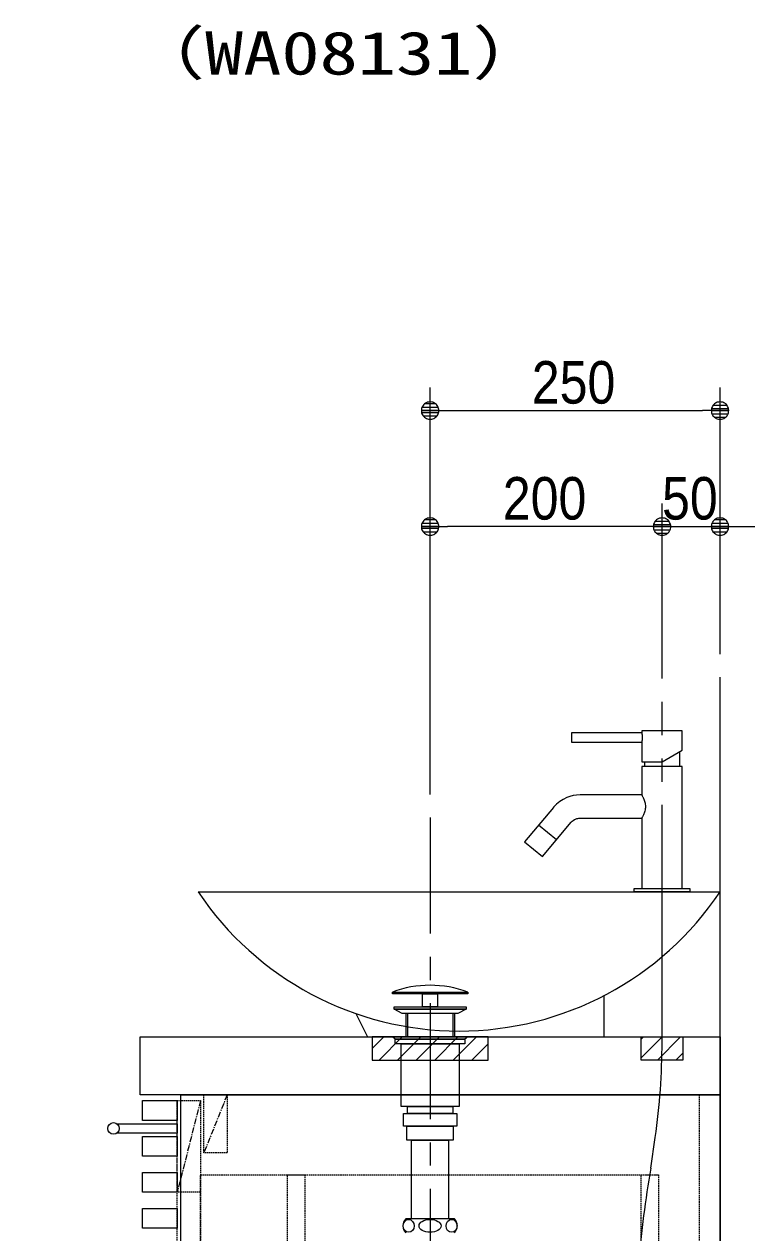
# Model space of a CAD drawing. Units: millimetres, scale not verified. Extents: x -6062 to 6062, y -3045 to 3045.
# Drawn here: x -4588 to -3957, y -1619 to -577 of the extents above; entities that cross this region are included whole.
import ezdxf
from ezdxf.enums import TextEntityAlignment as Align

# ---------------------------------------------------------------- set-up
doc = ezdxf.new("R2010")
doc.units = ezdxf.units.MM
doc.header["$LTSCALE"] = 20
doc.linetypes.add('CHAIN1', pattern=[8, 5, -1, 1, -1])
doc.linetypes.add('DASHED1', pattern=[1.8, 1.2, -0.6])
for name, color, linetype, lineweight in [('0-0_1図面枠', 7, 'Continuous', 9), ('0-1_2寸法-1', 7, 'Continuous', 9), ('0-2_0', 7, 'Continuous', 9), ('0-3_5ボウル・キャビネット', 7, 'Continuous', 9), ('0-4_4給排水', 7, 'Continuous', 9)]:
    doc.layers.add(name, color=color, linetype=linetype, lineweight=lineweight)
doc.styles.add('ＭＳ ゴシック', font='')
doc.styles.add('ＭＳ Ｐゴシック', font='')
doc.styles.get('ＭＳ ゴシック').set_extended_font_data('MS Gothic')
doc.styles.get('ＭＳ Ｐゴシック').set_extended_font_data('MS PGothic')

# ---------------------------------------------------------------- blocks, each defined once
blk = doc.blocks.new('_Dot')
at = {"layer": '0-2_0'}
for p, q in [((-10, 0), (-20, 0)), ((9.78, 2), (-9.78, 2)), ((7.99, 6), (-7.99, 6)), ((9.16, -3.98), (-9.16, -3.98)), ((6, -7.98), (-6, -7.98))]:
    blk.add_line(p, q, dxfattribs=at)
for points in [[(10, 0), (9.92, 1.25), (9.69, 2.49), (9.3, 3.68), (8.76, 4.82), (8.09, 5.88), (7.29, 6.85), (6.37, 7.71), (5.36, 8.44), (4.26, 9.05), (3.09, 9.51), (1.87, 9.82), (0.63, 9.98), (-0.63, 9.98), (-1.87, 9.82), (-3.09, 9.51), (-4.26, 9.05), (-5.36, 8.44), (-6.37, 7.71), (-7.29, 6.85), (-8.09, 5.88), (-8.76, 4.82), (-9.3, 3.68), (-9.69, 2.49), (-9.92, 1.25), (-10, 0), (0, 0)], [(-10, 0), (-9.92, -1.25), (-9.69, -2.49), (-9.3, -3.68), (-8.76, -4.82), (-8.09, -5.88), (-7.29, -6.85), (-6.37, -7.71), (-5.36, -8.44), (-4.26, -9.05), (-3.09, -9.51), (-1.87, -9.82), (-0.63, -9.98), (0.63, -9.98), (1.87, -9.82), (3.09, -9.51), (4.26, -9.05), (5.36, -8.44), (6.37, -7.71), (7.29, -6.85), (8.09, -5.88), (8.76, -4.82), (9.3, -3.68), (9.69, -2.49), (9.92, -1.25), (10, 0), (0, 0)]]:
    blk.add_lwpolyline(points, close=True, dxfattribs=at)
blk = doc.blocks.new('グループ-32')
at = {"layer": '0-3_5ボウル・キャビネット', "linetype": 'CHAIN1'}
for p, q in [((-52500, -30000), (-52900, -31000)), ((-52960, -30100), (-53360, -31680)), ((-52960, -33200), (-53360, -34780)), ((-52900, -35480), (-52580, -34280)), ((-52960, -35060), (-53360, -36640)), ((-52960, -38160), (-53360, -39740))]:
    blk.add_line(p, q, dxfattribs=at)
at = {"layer": '0-3_5ボウル・キャビネット', "linetype": 'DASHED1'}
blk.add_line((-44360, -30000), (-44360, -39500), dxfattribs=at)
at = {"layer": '0-3_5ボウル・キャビネット'}
for points in [[(-54000, -29000), (-44000, -29000), (-44000, -30000), (-54000, -30000)], [(-53300, -30000), (-44000, -30000), (-44000, -39800), (-53300, -39800)], [(-53960, -30100), (-53360, -30100), (-53360, -30440), (-53960, -30440)], [(-53960, -30720), (-53360, -30720), (-53360, -31060), (-53960, -31060)], [(-53960, -31340), (-53360, -31340), (-53360, -31680), (-53960, -31680)], [(-53960, -31960), (-53360, -31960), (-53360, -32300), (-53960, -32300)], [(-53960, -32580), (-53360, -32580), (-53360, -32920), (-53960, -32920)], [(-53960, -33200), (-53360, -33200), (-53360, -33540), (-53960, -33540)], [(-53960, -33820), (-53360, -33820), (-53360, -34160), (-53960, -34160)], [(-53960, -34440), (-53360, -34440), (-53360, -34780), (-53960, -34780)], [(-53960, -35060), (-53360, -35060), (-53360, -35400), (-53960, -35400)], [(-53960, -35680), (-53360, -35680), (-53360, -36020), (-53960, -36020)], [(-53960, -36300), (-53360, -36300), (-53360, -36640), (-53960, -36640)], [(-53960, -36920), (-53360, -36920), (-53360, -37260), (-53960, -37260)], [(-53960, -37540), (-53360, -37540), (-53360, -37880), (-53960, -37880)], [(-53960, -38160), (-53360, -38160), (-53360, -38500), (-53960, -38500)], [(-53960, -38780), (-53360, -38780), (-53360, -39120), (-53960, -39120)], [(-53960, -39400), (-53360, -39400), (-53360, -39740), (-53960, -39740)], [(-52650, -39800), (-51950, -39800), (-51950, -42800), (-52650, -42800)], [(-44950, -39800), (-44250, -39800), (-44250, -42800), (-44950, -42800)]]:
    blk.add_lwpolyline(points, close=True, dxfattribs=at)
at = {"layer": '0-3_5ボウル・キャビネット', "linetype": 'DASHED1'}
for points in [[(-52900, -30000), (-52500, -30000), (-52500, -31000), (-52900, -31000)], [(-53360, -30100), (-52960, -30100), (-52960, -34780), (-53360, -34780)], [(-53360, -30100), (-52960, -30100), (-52960, -31680), (-53360, -31680)], [(-52960, -31380), (-45060, -31380), (-45060, -34080), (-52960, -34080)], [(-51460, -31380), (-51160, -31380), (-51160, -34080), (-51460, -34080)], [(-45360, -31380), (-45060, -31380), (-45060, -34080), (-45360, -34080)], [(-53360, -33200), (-52960, -33200), (-52960, -34780), (-53360, -34780)], [(-52900, -34280), (-52580, -34280), (-52580, -35480), (-52900, -35480)], [(-53360, -35060), (-52960, -35060), (-52960, -39740), (-53360, -39740)], [(-53360, -35060), (-52960, -35060), (-52960, -36640), (-53360, -36640)], [(-52960, -36340), (-45060, -36340), (-45060, -39040), (-52960, -39040)], [(-48460, -36340), (-48160, -36340), (-48160, -39040), (-48460, -39040)], [(-45360, -36340), (-45060, -36340), (-45060, -39040), (-45360, -39040)], [(-53360, -38160), (-52960, -38160), (-52960, -39740), (-53360, -39740)]]:
    blk.add_lwpolyline(points, close=True, dxfattribs=at)
at = {"layer": '0-3_5ボウル・キャビネット'}
for points in [[(-54400, -30500), (-53360, -30500), (-53360, -30660), (-54400, -30660)], [(-54400, -35460), (-53360, -35460), (-53360, -35620), (-54400, -35620)]]:
    blk.add_lwpolyline(points, dxfattribs=at)
at = {"layer": '0-3_5ボウル・キャビネット', "linetype": 'DASHED1'}
blk.add_lwpolyline([(-44000, -39500), (-52900, -39500), (-52900, -39800)], dxfattribs=at)
at = {"layer": '0-3_5ボウル・キャビネット'}
for centre in [(-54460, -30580), (-54460, -35540)]:
    blk.add_circle(centre, 100, dxfattribs=at)
blk = doc.blocks.new('グループ-33')
at = {"layer": '0-3_5ボウル・キャビネット'}
blk.add_lwpolyline([(-56000, -42800), (-44000, -42800), (-44000, -22800)], dxfattribs=at)
blk.add_blockref('グループ-32', (0, 0), dxfattribs=at)

msp = doc.modelspace()

# ---------------------------------------------------------------- linework, layer by layer
at = {"layer": '0-1_2寸法-1'}
for p, q in [((-4237.5, -990), (-4237.5, -890)), ((-3987.5, -990), (-3987.5, -890)), ((-4222.49, -910), (-4002.51, -910)), ((-4237.5, -1241), (-4237.5, -990)), ((-4037.5, -1141), (-4037.5, -990)), ((-4037.5, -1141), (-4037.5, -990)), ((-3987.5, -1120), (-3987.5, -990)), ((-4052.51, -1010), (-4222.49, -1010)), ((-4052.51, -1010), (-4067.51, -1010)), ((-4037.5, -1010), (-3987.5, -1010)), ((-3972.49, -1010), (-3957.49, -1010))]:
    msp.add_line(p, q, dxfattribs=at)
at = {"layer": '0-3_5ボウル・キャビネット'}
for p, q in [((-4437.5, -1325), (-3987.5, -1325)), ((-4087.5, -1450), (-4087.5, -1414.44)), ((-4287.5, -1460), (-4277.5, -1450)), ((-4281.5, -1470), (-4261.5, -1450)), ((-4265.5, -1470), (-4245.5, -1450)), ((-4249.5, -1470), (-4229.5, -1450)), ((-4233.5, -1470), (-4213.5, -1450)), ((-4217.5, -1470), (-4197.5, -1450)), ((-4201.5, -1470), (-4187.5, -1456)), ((-4055.5, -1452), (-4053.5, -1450)), ((-4055.5, -1468), (-4037.5, -1450)), ((-4041.5, -1470), (-4021.5, -1450)), ((-4025.5, -1470), (-4019.5, -1464))]:
    msp.add_line(p, q, dxfattribs=at)
msp.add_lwpolyline([(-4301.5, -1429.97), (-4291.5, -1450), (-3987.5, -1450), (-3987.5, -1325)], dxfattribs=at)
for points in [[(-4187.5, -1470), (-4187.5, -1450), (-4287.5, -1450), (-4287.5, -1470)], [(-4055.5, -1470), (-4055.5, -1450), (-4019.5, -1450), (-4019.5, -1470)]]:
    msp.add_lwpolyline(points, close=True, dxfattribs=at)
at = {"layer": '0-3_5ボウル・キャビネット', "linetype": 'DASHED1'}
for points in [[(-4187.5, -1470), (-4187.5, -1450), (-4287.5, -1450), (-4287.5, -1470)], [(-4055.5, -1470), (-4055.5, -1450), (-4019.5, -1450), (-4019.5, -1470)]]:
    msp.add_lwpolyline(points, close=True, dxfattribs=at)
at = {"layer": '0-3_5ボウル・キャビネット'}
for start, end in [(213.85503, 270), (270, 326.14497)]:
    msp.add_arc((-4212.5, -1174.06), 270.94, start, end, dxfattribs=at)
at = {"layer": '0-4_4給排水', "linetype": 'CHAIN1'}
for p, q in [((-4037.5, -1350), (-4037.5, -1161)), ((-4237.5, -1261), (-4237.5, -1761)), ((-4047.15, -1563.29), (-4043.35, -1536.71))]:
    msp.add_line(p, q, dxfattribs=at)
at = {"layer": '0-4_4給排水'}
for p, q in [((-4022.5, -1204.34), (-4022.5, -1217)), ((-4052.5, -1213), (-4052.5, -1217)), ((-4128.61, -1280.2), (-4143.93, -1267.34)), ((-4258.5, -1430), (-4258.5, -1450)), ((-4257, -1430), (-4257, -1450)), ((-4218, -1430), (-4218, -1450)), ((-4216.5, -1430), (-4216.5, -1450)), ((-4216.51, -1607), (-4258.49, -1607))]:
    msp.add_line(p, q, dxfattribs=at)
for points in [[(-4115.5, -1196), (-4055, -1196), (-4055, -1213), (-4037.5, -1213), (-4020, -1202.9), (-4020, -1186), (-4055, -1186), (-4055, -1188), (-4115.5, -1188)], [(-4013.5, -1325), (-4061.5, -1325), (-4061.5, -1322), (-4013.5, -1322)], [(-4270, -1411.5), (-4205, -1411.5), (-4205, -1413), (-4270, -1413)], [(-4244, -1413), (-4231, -1413), (-4231, -1424), (-4244, -1424)], [(-4268.5, -1424), (-4206.5, -1424), (-4206.5, -1426), (-4268.5, -1426)], [(-4261.5, -1430), (-4268.5, -1426), (-4206.5, -1426), (-4213.5, -1430)], [(-4267.5, -1452), (-4270, -1450), (-4205, -1450), (-4207.5, -1452)], [(-4267.5, -1452), (-4207.5, -1452), (-4207.5, -1456), (-4267.5, -1456)], [(-4262.5, -1456), (-4212.5, -1456), (-4212.5, -1510), (-4262.5, -1510)], [(-4257, -1510), (-4218, -1510), (-4218, -1516), (-4257, -1516)], [(-4260.5, -1516), (-4214.5, -1516), (-4214.5, -1527), (-4260.5, -1527)], [(-4257.5, -1527), (-4217.5, -1527), (-4217.5, -1539), (-4257.5, -1539)], [(-4253.5, -1539), (-4221.5, -1539), (-4221.5, -1607), (-4253.5, -1607)]]:
    msp.add_lwpolyline(points, close=True, dxfattribs=at)
for points in [[(-4055, -1188), (-4055, -1188.02), (-4054.98, -1188.08), (-4054.96, -1188.18), (-4054.93, -1188.32), (-4054.89, -1188.49), (-4054.85, -1188.7), (-4054.81, -1188.94), (-4054.76, -1189.2), (-4054.72, -1189.5), (-4054.68, -1189.81), (-4054.64, -1190.15), (-4054.6, -1190.5), (-4054.57, -1190.86), (-4054.55, -1191.23), (-4054.54, -1191.61), (-4054.54, -1192), (-4054.54, -1192.2), (-4054.54, -1192.41), (-4054.56, -1192.8), (-4054.58, -1193.19), (-4054.61, -1193.57), (-4054.65, -1193.92), (-4054.69, -1194.26), (-4054.73, -1194.58), (-4054.78, -1194.86), (-4054.82, -1195.12), (-4054.86, -1195.35), (-4054.9, -1195.55), (-4054.94, -1195.71), (-4054.96, -1195.84), (-4054.98, -1195.93), (-4055, -1195.98), (-4055, -1196)], [(-4020, -1322), (-4020, -1305.36), (-4020, -1217), (-4055, -1217), (-4055, -1241.4), (-4108.17, -1241.4), (-4111.13, -1241.55), (-4114.06, -1241.98), (-4116.93, -1242.71), (-4119.71, -1243.71), (-4122.83, -1245.23), (-4125.76, -1247.09), (-4128.53, -1249.36), (-4131.07, -1252.02), (-4131.16, -1252.12), (-4156.01, -1281.74), (-4140.69, -1294.6), (-4115.83, -1264.97), (-4115.01, -1264.11), (-4114.1, -1263.34), (-4113.09, -1262.69), (-4112.02, -1262.17), (-4111.09, -1261.84), (-4110.13, -1261.6), (-4109.16, -1261.45), (-4108.17, -1261.4), (-4055, -1261.4), (-4055, -1306.34), (-4055, -1322)], [(-4055, -1241.4), (-4054.97, -1241.45), (-4054.88, -1241.61), (-4054.74, -1241.86), (-4054.55, -1242.2), (-4054.33, -1242.63), (-4054.07, -1243.15), (-4053.78, -1243.73), (-4053.49, -1244.38), (-4053.19, -1245.09), (-4052.89, -1245.86), (-4052.62, -1246.69), (-4052.37, -1247.56), (-4052.16, -1248.48), (-4051.99, -1249.44), (-4051.89, -1250.42), (-4051.86, -1251.43), (-4051.9, -1252.43), (-4052, -1253.42), (-4052.17, -1254.39), (-4052.39, -1255.32), (-4052.64, -1256.2), (-4052.92, -1257.03), (-4053.22, -1257.8), (-4053.52, -1258.51), (-4053.82, -1259.15), (-4054.1, -1259.72), (-4054.35, -1260.22), (-4054.57, -1260.64), (-4054.76, -1260.97), (-4054.89, -1261.21), (-4054.97, -1261.35), (-4055, -1261.4)]]:
    msp.add_lwpolyline(points, dxfattribs=at)
at = {"layer": '0-4_4給排水', "linetype": 'CHAIN1'}
msp.add_lwpolyline([(-4037.5, -1454.24), (-4037.5, -1445.33), (-4037.5, -1420), (-4037.5, -1325)], dxfattribs=at)
at = {"layer": '0-4_4給排水'}
for centre, radius, start, end in [((-4237.5, -1496.52), 91.02, 69.08018, 110.91982), ((-4252.58, -1612.98), 8.41, 134.66665, 180.15554), ((-4252.58, -1612.98), 8.41, 180.1498, 225.63883), ((-4222.42, -1612.98), 8.41, 314.36117, 359.8502), ((-4222.42, -1612.98), 8.41, 359.84446, 45.33335)]:
    msp.add_arc(centre, radius, start, end, dxfattribs=at)
at = {"layer": '0-4_4給排水', "linetype": 'CHAIN1'}
for centre, radius, start, end in [((-4621.42, -1454.24), 583.92, 351.8799, 0), ((-3232.13, -1709.43), 828.02, 169.83403, 175.5586)]:
    msp.add_arc(centre, radius, start, end, dxfattribs=at)
at = {"layer": '0-4_4給排水'}
for centre, major_axis, ratio in [((-4256, -1613), (0, 5.5), 0.863636), ((-4237.5, -1613), (9.5, 0), 0.578947), ((-4219, -1613), (0, 5.5), 0.863636)]:
    msp.add_ellipse(centre, major_axis=major_axis, ratio=ratio, dxfattribs=at)

# ---------------------------------------------------------------- block references
at = {"layer": '0-1_2寸法-1', "xscale": 0.7503418, "yscale": 0.7503418, "rotation": 180}
for p in [(-4237.5, -910), (-4237.5, -1010), (-3987.5, -1010)]:
    msp.add_blockref('_Dot', p, dxfattribs=at)
at = {"layer": '0-1_2寸法-1', "xscale": 0.7503418, "yscale": 0.7503418}
for p in [(-3987.5, -910), (-4037.5, -1010), (-4037.5, -1010)]:
    msp.add_blockref('_Dot', p, dxfattribs=at)
at = {"layer": '0-3_5ボウル・キャビネット', "xscale": 0.05, "yscale": 0.05}
msp.add_blockref('グループ-33', (-1787.5, 0), dxfattribs=at)

# ---------------------------------------------------------------- texts
at = {"layer": '0-0_1図面枠', "style": 'ＭＳ ゴシック', "width": 1.3}
msp.add_text('（WA08131）', height=37.24, dxfattribs=at).set_placement((-4497.59, -631.44), align=Align.BOTTOM_LEFT)
at = {"layer": '0-1_2寸法-1', "style": 'ＭＳ Ｐゴシック', "width": 0.9}
for s, p in [('250', (-4149.78, -914.96)), ('200', (-4174.78, -1014.96)), ('50', (-4037.48, -1014.96))]:
    msp.add_text(s, height=36.66, dxfattribs=at).set_placement(p, align=Align.BOTTOM_LEFT)

doc.saveas('drawing.dxf')
